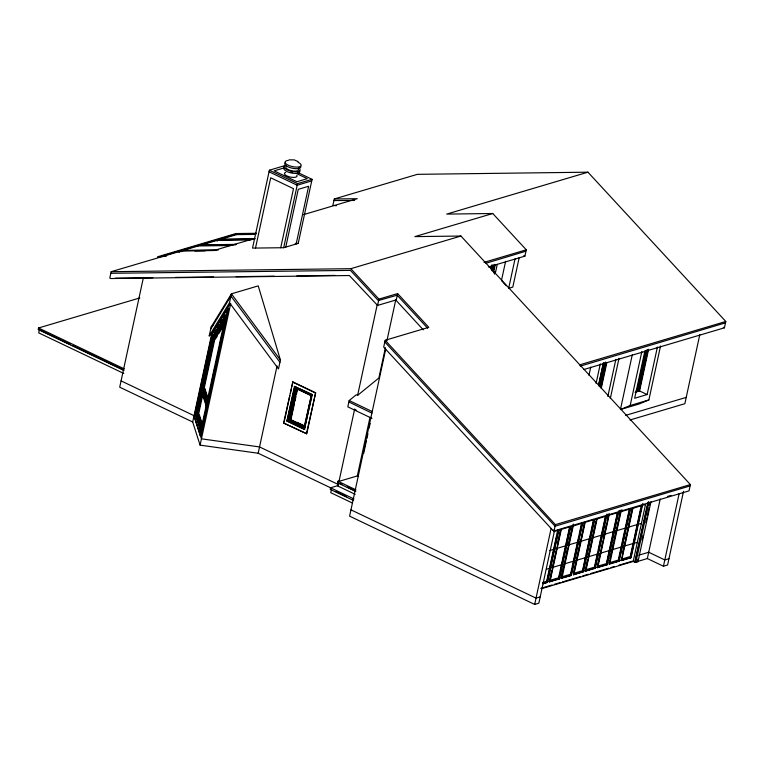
<?xml version="1.0" encoding="UTF-8"?>
<svg xmlns="http://www.w3.org/2000/svg" width="764" height="764" viewBox="0 0 764 764"><rect width="100%" height="100%" fill="white"/><g stroke="black" fill="none" stroke-linecap="round" stroke-linejoin="round"><path stroke-width="1.15" d="M139.793 297.941L38.544 327.976L38.2 329.551L124.035 370.502M229.811 245.55L198.296 245.951L111.162 271.707L109.796 278.02L110.866 278.535L349.358 275.527L377.569 305.428L396.258 299.889L397.624 293.577L378.934 299.116L377.569 305.428M143.355 277.829L119.709 387.186L192.69 422.005L200.082 445.145L258.175 453.243L353.933 498.93M157.938 257.21L158.052 256.656L235.933 233.555L256.628 233.287M179.024 252.502L179.359 250.974L214.369 250.525M198.296 245.951L198.439 245.311L235.79 244.843M217.186 241.185L217.52 239.648L253.696 239.189M230.336 303.337L211.79 333.658L209.212 335.902L211.141 326.982L231.416 293.834L258.242 285.879L280.417 360.035L278.488 368.955L229.487 302.764L231.416 293.834L280.417 360.035M192.69 422.005L211.79 333.658M194.237 416.848L212.115 334.164L227.939 308.303L228.57 308.398L200.97 436.034L200.34 435.948L194.237 416.848L194.868 416.934M197.141 406.438L197.647 404.108M198.898 398.283L199.91 393.622M207.216 359.815L208.228 355.155M208.734 352.825L209.737 348.164M210.998 342.339L211.504 340.009M200.598 431.45L195.345 415.033L212.258 336.819L225.857 314.587L200.598 431.45L201.228 431.536L195.985 415.119L212.889 336.905L225.877 315.685M201.285 430.418L196.262 414.661L201.371 390.996L206.404 406.754L205.669 410.134M206.557 403.258L201.887 388.637L212.927 337.564L225.972 316.239M235.818 234.099L235.933 233.555M201.83 428.337L197.523 414.842L202.145 393.431M207.464 402.313L203.148 388.809L214.187 337.736L225.991 318.445M220.032 239.504L236.458 234.624L236.601 233.985L256.446 233.736M201.925 426.637L197.933 414.155L202.546 392.858L206.528 405.34M207.55 400.603L203.568 388.131L214.245 338.729L225.237 320.765M202.928 394.071L198.564 414.25L202.193 425.586M207.818 399.562L204.198 388.217L214.875 338.824L224.033 323.85M203.234 421.403L205.182 412.388M211.618 382.621L213.605 373.453M214.101 371.161L215.095 366.577M220.042 343.685L222.018 334.536M222.515 332.254L223.499 327.68M223.995 325.388L224.988 320.813M200.34 435.948L227.939 308.303M200.082 445.145L230.709 303.48M283.912 165.893L269.377 170.21L252.531 248.099L283.683 247.708L298.227 243.391L312.075 179.33L297.473 172.358M255.501 248.061L270.695 177.792L293.491 188.67L280.722 247.746M283.683 247.708L297.54 183.637L312.075 179.33M285.765 247.087L298.256 189.338L308.637 186.254L296.146 244.012M258.175 453.243L277.046 365.946M283.587 423.027L292.841 381.895L315.637 392.772L306.775 433.79L283.587 423.027L305.734 433.293M284.218 421.776L289.881 395.571M290.377 393.288L291.361 388.733M291.858 386.45L292.841 381.895M583.839 369.518L724.434 327.804L725.8 321.491L587.946 172.186L417.345 174.335L334.269 198.984L332.903 205.296L336.284 205.783M312.027 395.8L304.387 429.473L286.949 421.155L294.455 386.441L312.275 394.644L294.455 386.441M286.949 421.155L294.837 386.326M288.181 420.572L295.343 387.434L296.117 387.205L288.954 420.334L288.181 420.572L304.273 428.251L311.435 395.112L312.218 394.883M310.337 394.998L297.263 388.752L290.606 419.522L304.301 426.35L290.215 419.637L296.871 388.866L297.645 388.637L296.413 394.339M294.446 403.449L290.998 419.407L290.215 419.637M294.942 401.176L295.926 396.611M304.301 426.35L311.34 395.475M304.387 429.473L311.884 394.759M306.383 433.904L315.637 392.772M385.409 347.706L378.868 377.989L357.609 395.38L356.272 394.74L349.186 400.546L347.821 406.849L371.992 418.385M331.423 489.533L330.745 492.684L352.194 502.922M355.537 491.395L337.487 482.781L338.347 481.053L339.015 481.368L357.323 475.943L358.66 476.583M337.994 486.105L338.681 482.953L337.487 482.781M339.015 481.368L354.639 409.141M357.609 395.38L377.292 304.349M397.624 293.577L428.785 327.326L385.171 340.267L383.7 347.104L552.955 530.426L554.034 530.942L689.023 490.889L690.389 484.577L460.912 236.038L414.871 236.611L492.751 213.509L526.281 249.818L524.916 256.131L488.32 266.989M357.323 475.943L370.015 417.249M386.918 340.725L395.733 299.975M385.686 349.253L349.597 516.149L534.676 604.439L538.83 603.207L554.511 530.674M363.664 453.463L366.414 440.742M366.911 438.431L367.914 433.809M369.155 428.031L370.158 423.399M491.013 268.355L491.749 264.993M491.281 269.711L492.245 265.232M491.815 270.609L493.028 264.974M492.818 271.086L494.279 264.325M493.21 271.516L494.7 264.63M493.468 272.901L495.206 264.869M494.575 274.18L495.062 271.936M495.292 273.464L497.249 264.401M505.634 261.259L501.461 280.541L506.265 285.736M515.031 258.843L508.662 288.334L512.806 287.102L519.186 257.611M534.676 604.439L551.111 528.43M554.034 530.942L555.399 524.629L385.171 340.267M588.958 375.305L590.725 367.159M557.663 530.455L546.661 581.337L542.507 582.569M543.567 583.104L546.852 582.13L548.504 574.48M548.982 572.303L551.608 560.136M552.086 557.911L554.015 549.001L556.765 548.705L552.334 567.471L562.199 564.548M554.253 547.884L556.908 535.631M557.386 533.406L557.863 531.181M543.137 583.753L547.521 582.445L558.78 530.388L560.852 529.767L549.602 581.834L548.924 581.509L557.701 578.911M551.627 570.746L549.268 581.671L559.133 578.749L570.383 526.683L560.518 529.614L557.386 544.083M561.301 529.376L550.3 580.258L558.608 577.794L569.61 526.912M596.092 383.385L600.313 363.884M598.584 385.209L603.369 363.101M598.642 385.075L603.407 363.053M599.11 386.154L604.152 362.862M600.122 386.632L605.403 362.174M559.974 573.124L558.79 578.587L559.468 578.902L570.718 526.845L582.33 523.139L571.071 575.206L561.206 578.128L563.803 566.114M560.451 570.937L561.626 565.475M563.794 555.476L561.865 564.386L562.533 564.711L564.615 564.09L567.642 548.342M564.271 553.251L567.642 537.655M568.12 535.43L570.049 526.52L570.718 526.845M600.418 387.491L605.881 362.241M600.924 387.73L606.377 362.489M601.297 388.227L606.807 362.747M572.217 527.179L568.368 544.999L578.233 542.068M561.206 578.128L573.267 524.047M573.239 525.833L562.237 576.715L570.546 574.251L581.547 523.369M607.848 396.449L615.86 359.357M571.205 572.857L572.15 568.492M572.628 566.305L573.802 560.843L576.553 560.547L575.741 562.571M574.05 559.726L574.528 557.5M575.005 555.275L577.66 543.023M579.102 536.347L577.899 541.915L578.568 542.23L580.65 541.619L584.403 522.528L594.268 519.596L583.008 571.663L573.487 574.748L583.352 571.816L594.602 519.759L596.684 519.138L585.425 571.205L584.756 570.88L593.523 568.282M579.58 534.112L581.996 522.977L584.737 522.681L573.487 574.748M561.54 578.291L571.405 575.359L582.665 523.302M610.321 398.493L619.002 358.335M573.382 573.497L575.273 564.758M576.457 559.277L579.102 547.024M579.589 544.799L580.067 542.574M585.186 522.289L574.184 573.172L582.493 570.708L593.494 519.826M573.907 574.098L582.674 571.501L585.749 557.3L588.49 557.004L587.822 556.689M586.466 553.957L589.837 538.372L592.587 538.076L591.775 540.138M590.085 537.254L591.288 531.687M591.766 529.462L593.695 520.551M587.449 560.117L585.09 571.042L594.955 568.12L606.215 516.053L596.684 519.138M591.288 542.364L588.156 556.841L598.021 553.919M592.492 536.796L595.863 521.21M660.535 346.016L648.875 399.944L639.124 403.994L620.435 409.533L632.258 354.84M597.123 518.746L586.122 569.629L594.43 567.165L605.432 516.283M594.86 566.869L597.687 553.757L600.437 553.461L602.748 541.055M598.651 549.306L602.748 530.369M603.226 528.144L605.871 515.891L608.621 515.595L607.953 515.28M620.435 409.533L630.185 405.483L641.846 351.555M585.425 571.205L595.29 568.273L607.017 514.029M618.544 519.692L620.225 511.899L630.09 508.967L618.84 561.034L608.975 563.956L620.569 512.052L618.487 512.673L607.227 564.73L597.362 567.662L598.212 562.037M598.68 559.859L599.864 554.397M603.235 538.821L606.606 523.235M607.084 521.01L608.287 515.442L618.152 512.51L606.893 564.577L597.028 567.499M597.362 567.662L609.099 513.418M609.07 515.203L598.069 566.086L606.377 563.622L617.369 512.739M644.94 350.733L634.664 398.254L647.127 394.558L657.403 347.028M645.685 350.542L637.377 388.962L638.379 389.449L646.946 349.855M636.45 390.757L638.733 390.079L647.414 349.922M635.81 391.34L639.239 390.318L647.92 350.16M635.056 392.304L639.583 390.958L648.598 349.263M596.694 567.337L606.559 564.415L609.634 550.214L612.04 549.755L610.149 558.494M610.111 547.989L613.482 532.393M613.969 530.168L617.818 512.348L618.487 512.673M609.214 562.867L609.682 560.681M612.279 548.647L613.492 543.08M613.969 540.845L615.899 531.945M613.721 531.286L616.472 530.99L618.066 521.917M621.008 511.66L610.006 562.543L618.315 560.079L629.316 509.196M609.729 563.469L618.506 560.871L620.397 552.133M620.865 549.946L621.333 547.769M622.297 543.328L624.942 531.085M628.801 513.265L625.668 527.743L628.409 527.446L625.429 539.537M629.278 511.04L629.756 508.805L632.506 508.509L621.247 560.575L630.777 557.491L642.037 505.424L632.506 508.509M609.309 564.119L619.174 561.187L630.434 509.13M622.335 553.862L624.952 541.762M628.323 526.167L630.243 517.266M630.73 515.031L631.933 509.464M632.945 508.117L621.953 559L630.252 556.536L641.254 505.653M630.682 556.24L633.518 543.128L637.3 542.526M633.757 542.02L637.128 526.425M640.977 508.604L637.606 524.199L641.397 523.598M621.247 560.575L631.112 557.644L642.839 503.4M541.447 588.681L633.203 561.454L645.484 504.66L641.703 505.262M633.203 561.454L634.884 562.256L647.729 502.836M634.884 562.256L648.435 501.814M635.4 562.103L635.906 562.342L648.942 502.053M650.966 501.681L637.978 561.721L637.482 561.483L637.93 559.382M642.113 540.033L643.126 535.383M645.895 522.566L646.898 517.916M647.404 515.585L649.171 507.43M649.667 505.099L650.174 502.779M637.482 561.483L647.347 558.56L660.23 498.968M699.767 334.756L684.859 403.707L629.994 419.99M647.347 558.56L663.438 566.239L679.12 493.706M683.522 491.319L667.593 565.007L663.438 566.239M210.654 329.208L230.938 296.069L279.939 362.26M209.212 335.902L229.487 302.764M213.958 332.264L215.181 330.277M217.005 327.288L218.829 324.308M220.051 322.322L221.264 320.326M223.088 317.346L224.31 315.36M226.134 312.371L228.57 308.398M215.505 338.91L217.339 335.912M218.561 333.916L223.441 325.932M211.141 326.982L212.917 325.426M284.523 167.784L274.133 170.869L296.938 181.746L307.319 178.661L296.957 173.724M311.731 180.906L297.196 185.222L269.033 171.785M179.359 250.974L161.834 256.169L166.504 256.112M198.439 245.311L180.915 250.506L218.265 250.038M217.52 239.648L199.996 244.843L236.181 244.394M236.601 233.985L219.077 239.189L255.262 238.731M202.049 244.833L217.377 240.288L251.222 239.858M303.575 214.627L357.266 198.697L334.269 198.984M254.431 238.473L214.932 250.2L182.29 250.611M587.946 172.186L446.72 214.092L492.751 213.509M111.162 271.707L350.838 268.689L460.912 236.038M483.965 262.377L526.281 249.818M485.904 263.274L525.67 251.27M397.28 295.152L378.323 300.567L350.466 270.399L110.818 273.292M349.053 402.055L371.972 413.152M579.484 364.906L725.8 321.491M580.287 366.137L725.189 322.943M636.307 390.06L638.379 389.449M630.185 405.483L648.875 399.944M625.64 415.368L686.225 397.395M555.399 524.629L690.389 484.577M552.955 530.426L553.995 530.12M618.754 510.906L622.154 509.894M667.602 496.419L671.012 495.406M553.508 531.687L558.446 530.226L547.186 582.292L542.803 583.591M549.421 550.624L554.349 549.154M556.431 548.542L566.296 545.611M580.315 541.456L590.171 538.524M592.253 537.913L602.118 534.981M604.19 534.37L614.055 531.448M616.137 530.827L626.002 527.905M628.075 527.284L637.94 524.362M546.365 569.247L550.261 568.091M564.271 563.928L574.136 561.005M576.218 560.384L586.084 557.462M600.103 553.298L609.968 550.376M612.04 549.755L621.906 546.833M623.987 546.212L633.853 543.29M560.871 577.966L571.405 575.359M620.578 560.251L631.112 557.644M638.847 555.18L648.712 552.248L664.804 559.926L668.958 558.694M549.602 581.834L559.468 578.902M540.778 588.356L552.105 584.995M554.368 584.326L560.041 582.645M562.304 581.977L580.43 576.6M582.693 575.922L588.356 574.241M590.62 573.573L608.746 568.196M611.009 567.518L614.409 566.516M618.945 565.169L632.535 561.139M635.906 562.342L637.978 561.721M540.196 596.894L536.041 598.126L350.962 509.836M288.964 159.857L294.207 159.877L298.036 161.567M354.63 200.435L333.935 200.56M236.458 234.624L255.138 234.395M220.108 239.81L253.954 239.39M295.257 243.429L298.227 243.391M223.203 245.196L230.203 245.101M194.782 250.974L205.287 250.84M179.215 251.614L181.555 251.585M158.052 256.656L162.646 256.599M115.402 278.182L152.876 277.714M175.481 277.428L213.557 276.94M236.162 276.663L274.247 276.176M296.852 275.899L334.928 275.412M212.115 334.164L212.745 334.26M212.258 336.819L212.889 336.905M212.927 337.564L214.187 337.736M214.245 338.729L214.875 338.824M203.568 388.131L204.198 388.217M201.887 388.637L203.148 388.809M197.933 414.155L199.194 414.336M196.262 414.661L197.523 414.842M195.345 415.033L195.985 415.119M723.365 327.288L724.434 327.804M523.846 255.615L524.916 256.131M269.377 170.21L297.54 183.637M638.733 390.079L639.239 390.318M639.583 390.958L647.127 394.558M689.777 486.028L555.056 526.205L384.808 341.976M619.89 511.737L620.569 512.052M349.186 400.546L372.307 411.576M593.934 519.434L594.602 519.759M354.286 409.294L356.435 410.316M292.45 382.01L315.255 392.887M584.068 522.366L584.737 522.681M603.856 534.208L604.534 534.533L601.784 534.829M295.343 387.434L311.435 395.112M296.871 388.866L310.948 395.59M623.653 546.059L624.322 546.375L621.571 546.671M558.112 530.063L558.78 530.388M618.506 560.871L619.174 561.187M568.034 544.837L568.702 545.162L565.952 545.458M606.559 564.415L607.227 564.73M297.034 422.282L304.072 425.643M290.807 420.62L292.956 421.642M298.323 424.201L304.76 427.277M288.954 420.334L303.976 427.506M287.34 421.04L304.769 429.358M594.621 567.958L595.29 568.273M582.674 571.501L583.352 571.816M552 567.318L552.668 567.633L549.918 567.929M38.544 327.976L124.37 368.926M70.632 344.621L39.394 329.723L38.706 332.875L123.806 373.472M72.781 345.653L123.405 369.805M337.831 481.205L355.881 489.819M546.852 582.13L547.521 582.445M339.751 483.459L341.9 484.481M347.257 487.04L355.843 491.137M121.075 380.883L194.056 415.692L201.438 438.832L259.54 446.93L338.337 484.529M355.164 494.298L337.325 485.78L330.573 487.785L330.229 489.361L353.589 500.506M335.711 491.577L346.445 496.695M397.251 295.286L427.62 328.176M395.981 300.242L423.294 329.819M350.838 268.689L378.934 299.116M296.824 175.309L297.034 175.644A6.484 2.34 12.2 0 1 289.05 176.751A6.484 2.34 12.2 0 1 285.698 172.368M204.828 388.303L208.085 398.512M199.557 415.473L202.097 423.409M198.821 429.292L200.97 436.034M298.514 167.832A8.232 2.961 12.2 0 1 297.769 171.661A8.232 2.961 12.2 0 1 287.149 169.923L284.619 168.204L284.093 166.552A8.232 2.961 12.2 0 1 285.707 165.416M298.399 169.331A6.484 2.34 12.2 0 1 295.248 171.117A6.484 2.34 12.2 0 1 288.2 169.608L286.204 168.261L285.784 166.953A6.484 2.34 12.2 0 1 286.223 166.437M299.755 171.146A8.232 2.961 12.2 0 1 295.754 173.409A8.232 2.961 12.2 0 1 286.806 171.499L284.275 169.78L283.75 168.128A8.232 2.961 12.2 0 1 284.303 167.469M300.777 166.418A8.232 2.961 12.2 0 1 291.686 168.09A8.232 2.961 12.2 0 1 285.325 162.742M298.055 162.255A8.232 2.961 12.2 0 1 299.039 166.886A8.232 2.961 12.2 0 1 287.14 164.642A8.232 2.961 12.2 0 1 288.229 160.402M292.555 172.549A6.484 2.34 12.2 0 1 290.893 172.234"/></g></svg>
